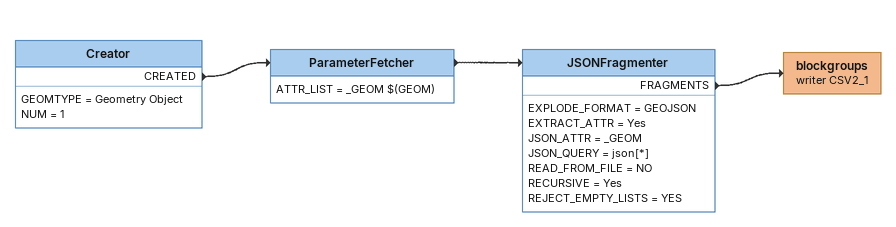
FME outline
Creator
    GEOMTYPE = Geometry Object
    NUM = 1
    CREATED -> ParameterFetcher
ParameterFetcher
    ATTR_LIST = _GEOM $(GEOM)
    -> JSONFragmenter
JSONFragmenter
    EXPLODE_FORMAT = GEOJSON
    EXTRACT_ATTR = Yes
    JSON_ATTR = _GEOM
    JSON_QUERY = json[*]
    READ_FROM_FILE = NO
    RECURSIVE = Yes
    REJECT_EMPTY_LISTS = YES
    FRAGMENTS -> blockgroups (writer CSV2_1)
blockgroups (writer CSV2_1)
